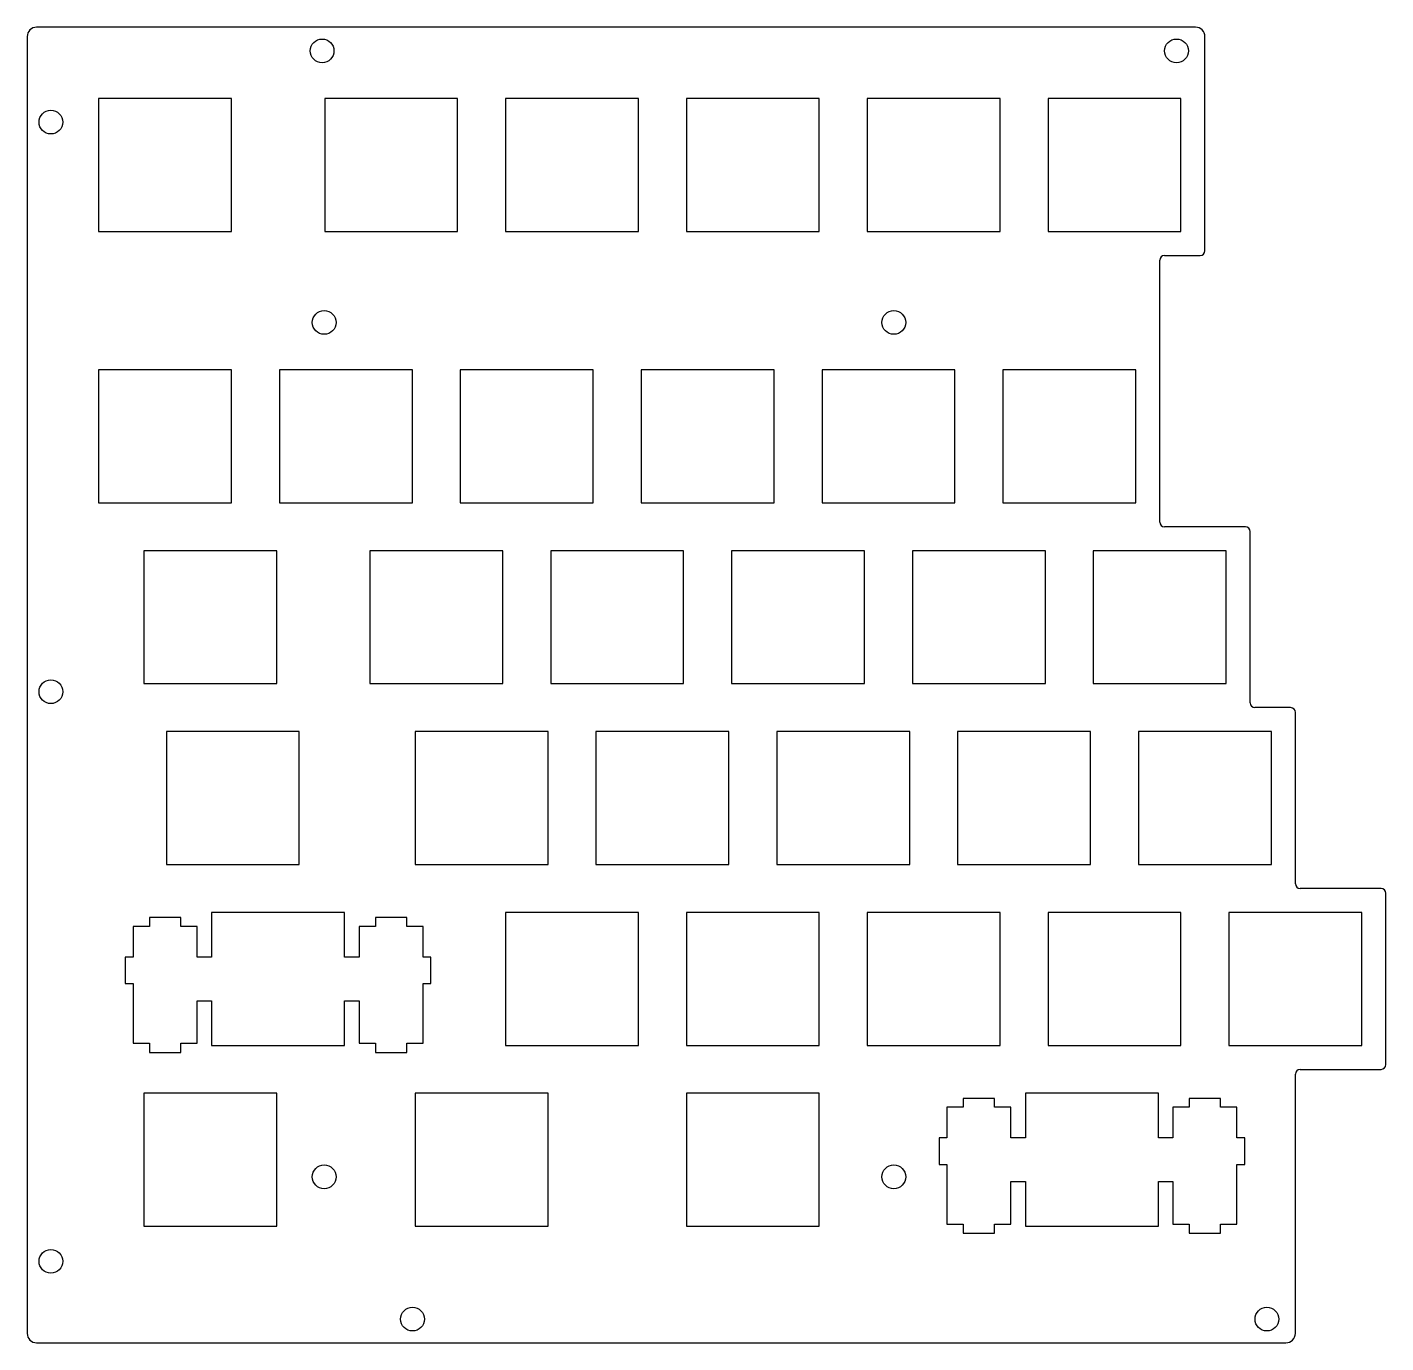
# Model space of a CAD drawing. Header units: millimetres. Extents: x -5 to 138, y -10 to 129.
import ezdxf

# ---------------------------------------------------------------- set-up
doc = ezdxf.new("R2010")
doc.units = ezdxf.units.MM

msp = doc.modelspace()

# ---------------------------------------------------------------- linework, layer by layer
at = {"color": 7, "linetype": 'Continuous', "lineweight": 25}
for p, q in [((118.158, 129.083), (-3.90492, 129.083)), ((-4.90492, 128.083), (-4.90492, -8.50231)), ((119.158, 105.533), (119.158, 128.083)), ((2.61965, 121.558), (2.61965, 107.559)), ((16.6192, 121.558), (2.61965, 121.558)), ((16.6192, 107.559), (16.6192, 121.558)), ((26.4322, 121.558), (26.4322, 107.559)), ((40.4315, 121.558), (26.4322, 121.558)), ((40.4315, 107.559), (40.4315, 121.558)), ((45.4822, 121.558), (45.4822, 107.559)), ((59.4815, 121.558), (45.4822, 121.558)), ((59.4815, 107.559), (59.4815, 121.558)), ((64.5322, 121.558), (64.5322, 107.559)), ((78.5315, 121.558), (64.5322, 121.558)), ((78.5315, 107.559), (78.5315, 121.558)), ((83.5822, 121.558), (83.5822, 107.559)), ((97.5815, 121.558), (83.5822, 121.558)), ((97.5815, 107.559), (97.5815, 121.558)), ((102.632, 121.558), (102.632, 107.559)), ((116.632, 121.558), (102.632, 121.558)), ((116.632, 107.559), (116.632, 121.558)), ((2.61965, 107.559), (16.6192, 107.559)), ((26.4322, 107.559), (40.4315, 107.559)), ((45.4822, 107.559), (59.4815, 107.559)), ((64.5322, 107.559), (78.5315, 107.559)), ((83.5822, 107.559), (97.5815, 107.559)), ((102.632, 107.559), (116.632, 107.559)), ((114.395, 76.953), (114.395, 104.533)), ((114.895, 105.033), (118.658, 105.033)), ((2.61965, 92.9831), (2.61965, 78.9838)), ((16.6192, 92.9831), (2.61965, 92.9831)), ((16.6192, 78.9838), (16.6192, 92.9831)), ((21.6697, 92.9831), (21.6697, 78.9838)), ((35.669, 92.9831), (21.6697, 92.9831)), ((35.669, 78.9838), (35.669, 92.9831)), ((40.7197, 92.9831), (40.7197, 78.9838)), ((54.719, 92.9831), (40.7197, 92.9831)), ((54.719, 78.9838), (54.719, 92.9831)), ((59.7697, 92.9831), (59.7697, 78.9838)), ((73.769, 92.9831), (59.7697, 92.9831)), ((73.769, 78.9838), (73.769, 92.9831)), ((78.8197, 92.9831), (78.8197, 78.9838)), ((92.819, 92.9831), (78.8197, 92.9831)), ((92.819, 78.9838), (92.819, 92.9831)), ((97.8683, 92.9831), (97.8683, 78.9838)), ((111.869, 92.9831), (97.8683, 92.9831)), ((111.869, 78.9838), (111.869, 92.9831)), ((2.61965, 78.9838), (16.6192, 78.9838)), ((21.6697, 78.9838), (35.669, 78.9838)), ((40.7197, 78.9838), (54.719, 78.9838)), ((59.7697, 78.9838), (73.769, 78.9838)), ((78.8197, 78.9838), (92.819, 78.9838)), ((97.8683, 78.9838), (111.869, 78.9838)), ((123.42, 76.453), (114.895, 76.453)), ((123.92, 57.903), (123.92, 75.953)), ((7.38216, 73.9331), (7.38216, 59.9338)), ((21.3817, 73.9331), (7.38216, 73.9331)), ((21.3817, 59.9338), (21.3817, 73.9331)), ((31.1947, 73.9331), (31.1947, 59.9338)), ((45.194, 73.9331), (31.1947, 73.9331)), ((45.194, 59.9338), (45.194, 73.9331)), ((50.2447, 73.9331), (50.2447, 59.9338)), ((64.244, 73.9331), (50.2447, 73.9331)), ((64.244, 59.9338), (64.244, 73.9331)), ((69.2947, 73.9331), (69.2947, 59.9338)), ((83.294, 73.9331), (69.2947, 73.9331)), ((83.294, 59.9338), (83.294, 73.9331)), ((88.3447, 73.9331), (88.3447, 59.9338)), ((102.344, 73.9331), (88.3447, 73.9331)), ((102.344, 59.9338), (102.344, 73.9331)), ((107.395, 73.9331), (107.395, 59.9338)), ((121.394, 73.9331), (107.395, 73.9331)), ((121.394, 59.9338), (121.394, 73.9331)), ((7.38216, 59.9338), (21.3817, 59.9338)), ((31.1947, 59.9338), (45.194, 59.9338)), ((50.2447, 59.9338), (64.244, 59.9338)), ((69.2947, 59.9338), (83.294, 59.9338)), ((88.3447, 59.9338), (102.344, 59.9338)), ((107.395, 59.9338), (121.394, 59.9338)), ((128.183, 57.403), (124.42, 57.403)), ((128.683, 38.853), (128.683, 56.903)), ((9.76203, 54.8831), (9.76203, 40.8838)), ((23.7629, 54.8831), (9.76203, 54.8831)), ((23.7629, 40.8838), (23.7629, 54.8831)), ((35.9572, 54.8831), (35.9572, 40.8838)), ((49.9565, 54.8831), (35.9572, 54.8831)), ((49.9565, 40.8838), (49.9565, 54.8831)), ((55.0072, 54.8831), (55.0072, 40.8838)), ((69.0065, 54.8831), (55.0072, 54.8831)), ((69.0065, 40.8838), (69.0065, 54.8831)), ((74.0572, 54.8831), (74.0572, 40.8838)), ((88.0565, 54.8831), (74.0572, 54.8831)), ((88.0565, 40.8838), (88.0565, 54.8831)), ((93.1072, 54.8831), (93.1072, 40.8838)), ((107.107, 54.8831), (93.1072, 54.8831)), ((107.107, 40.8838), (107.107, 54.8831)), ((112.157, 54.8831), (112.157, 40.8838)), ((126.157, 54.8831), (112.157, 54.8831)), ((126.157, 40.8838), (126.157, 54.8831)), ((9.76203, 40.8838), (23.7629, 40.8838)), ((35.9572, 40.8838), (49.9565, 40.8838)), ((55.0072, 40.8838), (69.0065, 40.8838)), ((74.0572, 40.8838), (88.0565, 40.8838)), ((93.1072, 40.8838), (107.107, 40.8838)), ((112.157, 40.8838), (126.157, 40.8838)), ((137.708, 38.353), (129.183, 38.353)), ((138.208, 19.803), (138.208, 37.853)), ((28.5254, 35.833), (14.5259, 35.833)), ((14.5259, 35.833), (14.5259, 31.1326)), ((28.5254, 31.1326), (28.5254, 35.833)), ((45.4822, 35.833), (45.4822, 21.8336)), ((59.4815, 35.833), (45.4822, 35.833)), ((59.4815, 21.8336), (59.4815, 35.833)), ((64.5322, 35.833), (64.5322, 21.8336)), ((78.5315, 35.833), (64.5322, 35.833)), ((78.5315, 21.8336), (78.5315, 35.833)), ((83.5822, 35.833), (83.5822, 21.8336)), ((97.5815, 35.833), (83.5822, 35.833)), ((97.5815, 21.8336), (97.5815, 35.833)), ((102.632, 35.833), (102.632, 21.8336)), ((116.632, 35.833), (102.632, 35.833)), ((116.632, 21.8336), (116.632, 35.833)), ((121.682, 35.833), (121.682, 21.8336)), ((135.682, 35.833), (121.682, 35.833)), ((135.682, 21.8336), (135.682, 35.833)), ((6.2508, 34.3628), (6.2508, 31.1326)), ((7.97609, 34.3628), (6.2508, 34.3628)), ((7.97609, 35.2834), (7.97609, 34.3628)), ((11.2751, 35.2834), (7.97609, 35.2834)), ((11.2751, 34.3628), (11.2751, 35.2834)), ((13.0004, 34.3628), (11.2751, 34.3628)), ((13.0004, 31.1326), (13.0004, 34.3628)), ((30.0509, 34.3628), (30.0509, 31.1326)), ((31.7748, 34.3628), (30.0509, 34.3628)), ((31.7748, 35.2834), (31.7748, 34.3628)), ((35.0752, 35.2834), (31.7748, 35.2834)), ((35.0752, 34.3628), (35.0752, 35.2834)), ((36.8004, 34.3628), (35.0752, 34.3628)), ((36.8004, 31.1326), (36.8004, 34.3628)), ((5.42533, 31.1326), (5.42533, 28.3338)), ((6.2508, 31.1326), (5.42533, 31.1326)), ((14.5259, 31.1326), (13.0004, 31.1326)), ((30.0509, 31.1326), (28.5254, 31.1326)), ((37.6259, 31.1326), (36.8004, 31.1326)), ((37.6259, 28.3338), (37.6259, 31.1326)), ((5.42533, 28.3338), (6.2508, 28.3338)), ((6.2508, 28.3338), (6.2508, 22.0638)), ((36.8004, 28.3338), (37.6259, 28.3338)), ((36.8004, 22.0638), (36.8004, 28.3338)), ((13.0004, 26.5327), (14.5259, 26.5327)), ((13.0004, 22.0638), (13.0004, 26.5327)), ((14.5259, 26.5327), (14.5259, 21.8336)), ((28.5254, 26.5327), (30.0509, 26.5327)), ((28.5254, 21.8336), (28.5254, 26.5327)), ((30.0509, 26.5327), (30.0509, 22.0638)), ((6.2508, 22.0638), (7.97609, 22.0638)), ((7.97609, 22.0638), (7.97609, 21.0826)), ((11.2751, 22.0638), (13.0004, 22.0638)), ((11.2751, 21.0826), (11.2751, 22.0638)), ((14.5259, 21.8336), (28.5254, 21.8336)), ((30.0509, 22.0638), (31.7748, 22.0638)), ((31.7748, 22.0638), (31.7748, 21.0826)), ((35.0752, 22.0638), (36.8004, 22.0638)), ((35.0752, 21.0826), (35.0752, 22.0638)), ((45.4822, 21.8336), (59.4815, 21.8336)), ((64.5322, 21.8336), (78.5315, 21.8336)), ((83.5822, 21.8336), (97.5815, 21.8336)), ((102.632, 21.8336), (116.632, 21.8336)), ((121.682, 21.8336), (135.682, 21.8336)), ((7.97609, 21.0826), (11.2751, 21.0826)), ((31.7748, 21.0826), (35.0752, 21.0826)), ((128.683, -8.50231), (128.683, 18.803)), ((129.183, 19.303), (137.708, 19.303)), ((7.38216, 16.7831), (7.38216, 2.78364)), ((21.3817, 16.7831), (7.38216, 16.7831)), ((21.3817, 2.78364), (21.3817, 16.7831)), ((35.9572, 16.7831), (35.9572, 2.78364)), ((49.9565, 16.7831), (35.9572, 16.7831)), ((49.9565, 2.78364), (49.9565, 16.7831)), ((64.5322, 16.7831), (64.5322, 2.78364)), ((78.5315, 16.7831), (64.5322, 16.7831)), ((78.5315, 2.78364), (78.5315, 16.7831)), ((93.701, 16.2333), (93.701, 15.3128)), ((97.0001, 16.2333), (93.701, 16.2333)), ((97.0001, 15.3128), (97.0001, 16.2333)), ((114.25, 16.7831), (100.251, 16.7831)), ((100.251, 16.7831), (100.251, 12.0826)), ((114.25, 12.0826), (114.25, 16.7831)), ((117.5, 16.2333), (117.5, 15.3128)), ((120.8, 16.2333), (117.5, 16.2333)), ((120.8, 15.3128), (120.8, 16.2333)), ((91.9759, 15.3128), (91.9759, 12.0826)), ((93.701, 15.3128), (91.9759, 15.3128)), ((98.7256, 15.3128), (97.0001, 15.3128)), ((98.7256, 12.0826), (98.7256, 15.3128)), ((115.776, 15.3128), (115.776, 12.0826)), ((117.5, 15.3128), (115.776, 15.3128)), ((122.525, 15.3128), (120.8, 15.3128)), ((122.525, 12.0826), (122.525, 15.3128)), ((91.1504, 12.0826), (91.1504, 9.28384)), ((91.9759, 12.0826), (91.1504, 12.0826)), ((100.251, 12.0826), (98.7256, 12.0826)), ((115.776, 12.0826), (114.25, 12.0826)), ((123.351, 12.0826), (122.525, 12.0826)), ((123.351, 9.28384), (123.351, 12.0826)), ((91.1504, 9.28384), (91.9759, 9.28384)), ((91.9759, 9.28384), (91.9759, 3.01377)), ((122.525, 9.28384), (123.351, 9.28384)), ((122.525, 3.01377), (122.525, 9.28384)), ((98.7256, 7.48273), (100.251, 7.48273)), ((98.7256, 3.01377), (98.7256, 7.48273)), ((100.251, 7.48273), (100.251, 2.78364)), ((114.25, 7.48273), (115.776, 7.48273)), ((114.25, 2.78364), (114.25, 7.48273)), ((115.776, 7.48273), (115.776, 3.01377)), ((91.9759, 3.01377), (93.701, 3.01377)), ((93.701, 3.01377), (93.701, 2.03261)), ((97.0001, 3.01377), (98.7256, 3.01377)), ((97.0001, 2.03261), (97.0001, 3.01377)), ((115.776, 3.01377), (117.5, 3.01377)), ((117.5, 3.01377), (117.5, 2.03261)), ((120.8, 3.01377), (122.525, 3.01377)), ((120.8, 2.03261), (120.8, 3.01377)), ((7.38216, 2.78364), (21.3817, 2.78364)), ((35.9572, 2.78364), (49.9565, 2.78364)), ((64.5322, 2.78364), (78.5315, 2.78364)), ((93.701, 2.03261), (97.0001, 2.03261)), ((100.251, 2.78364), (114.25, 2.78364)), ((117.5, 2.03261), (120.8, 2.03261)), ((-3.90492, -9.50231), (127.683, -9.50231))]:
    msp.add_line(p, q, dxfattribs=at)
for centre in [(26.158, 126.583), (116.158, 126.583), (-2.40492, 119.083), (26.3817, 97.9831), (86.3817, 97.9831), (-2.40492, 59.083), (26.3817, 7.9831), (86.3817, 7.9831), (-2.40492, -0.917), (35.683, -7.00231), (125.683, -7.00231)]:
    msp.add_circle(centre, 1.25, dxfattribs=at)
for centre, radius, start, end in [((-3.90492, 128.083), 1, 90, 180), ((118.158, 128.083), 1, 0, 90), ((114.895, 104.533), 0.5, 90, 180), ((118.658, 105.533), 0.5, 270, 0), ((114.895, 76.953), 0.5, 180, 270), ((123.42, 75.953), 0.5, 0, 90), ((124.42, 57.903), 0.5, 180, 270), ((128.183, 56.903), 0.5, 0, 90), ((129.183, 38.853), 0.5, 180, 270), ((137.708, 37.853), 0.5, 0, 90), ((129.183, 18.803), 0.5, 90, 180), ((137.708, 19.803), 0.5, 270, 0), ((-3.90492, -8.50231), 1, 180, 270), ((127.683, -8.50231), 1, 270, 0)]:
    msp.add_arc(centre, radius, start, end, dxfattribs=at)

doc.saveas('drawing.dxf')
